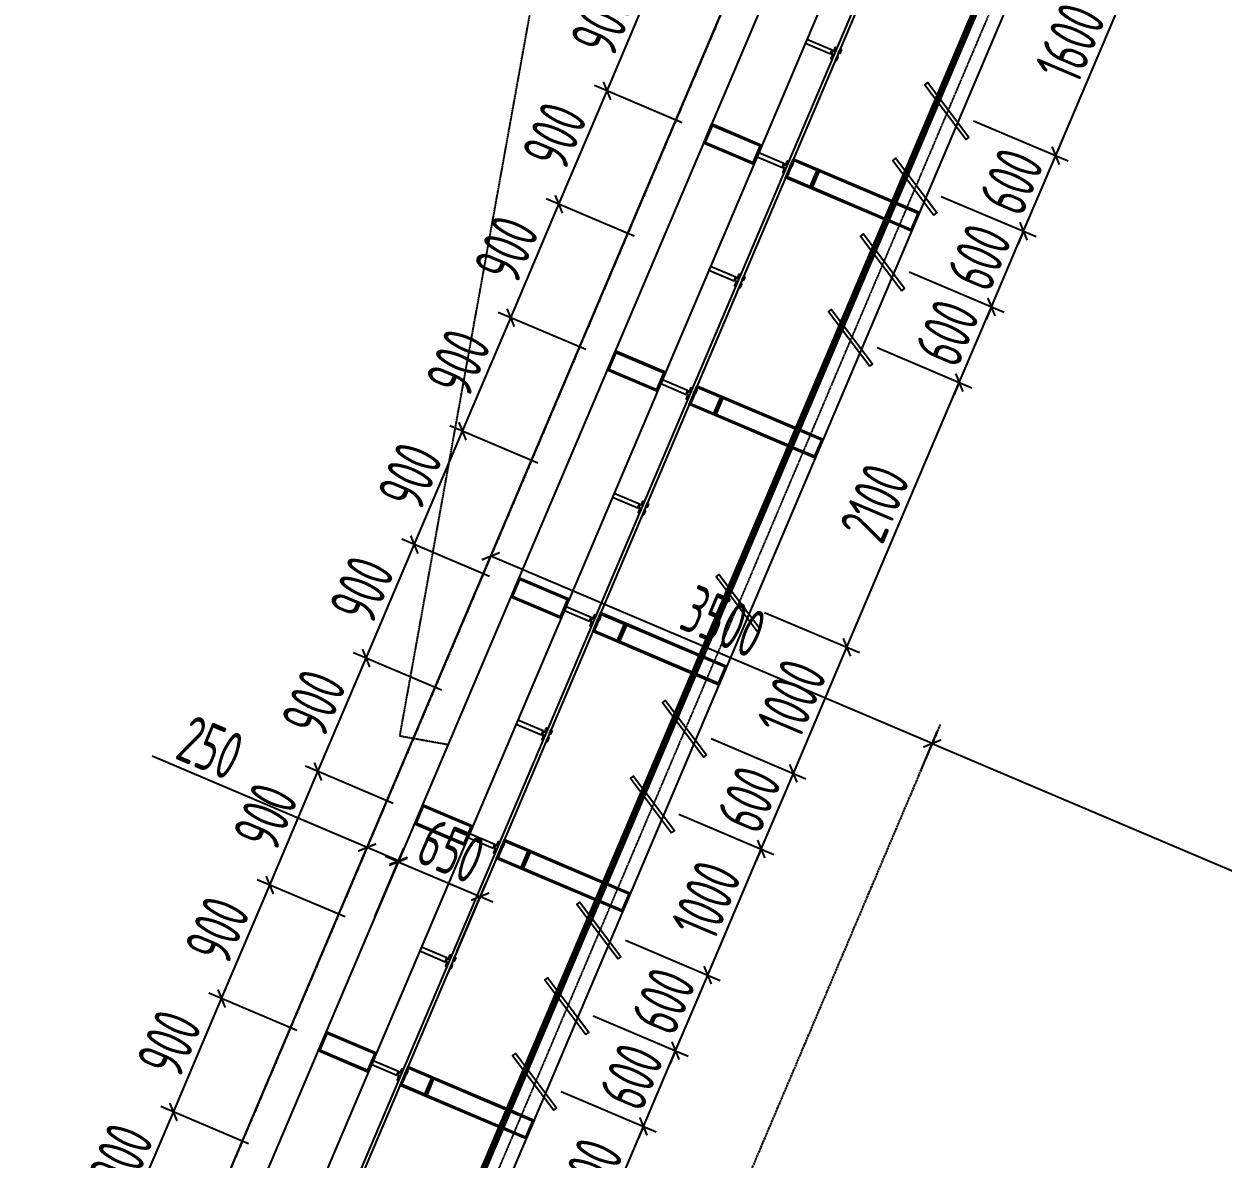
# Model space of a CAD drawing. Extents: x 11778731 to 12007717, y -6694179 to -6363962.
# Drawn here: x 11972415 to 11981166, y -6421739 to -6413451 of the extents above; entities that cross this region are included whole.
import ezdxf

# ---------------------------------------------------------------- set-up
doc = ezdxf.new("R2010")
doc.units = 0
doc.header["$LTSCALE"] = 10
doc.header["$MEASUREMENT"] = 0
doc.linetypes.add('A3-RG-axis-100$0$CENTER', pattern=[2, 1.25, -0.25, 0.25, -0.25])
doc.linetypes.add('A3-RI-3F$0$DASH', pattern=[0.35, 0.25, -0.1])
for name, color, linetype in [('A3-RB-3F-100$0$A-DIMS-100', 1, 'Continuous'), ('A3-RG-axis-100$0$A-DIMS-100', 1, 'Continuous'), ('A3-RG-axis-100$0$A-GRID', 1, 'A3-RG-axis-100$0$CENTER'), ('A3-RI-3F$0$$2$A-DIMS-100', 1, 'Continuous'), ('A3-RI-3F$0$A-DETAILS', 11, 'Continuous'), ('A3-RI-3F$0$A-FACD-ALUM', 30, 'Continuous'), ('A3-RI-3F$0$A-FLOR', 2, 'Continuous'), ('A3-RI-3F$0$A-GLAZ', 140, 'Continuous')]:
    doc.layers.add(name, color=color, linetype=linetype)
doc.styles.add('A3-RB-3F-100$0$XD2008', font='xd-hzs.shx', dxfattribs={"width": 0.7, "bigfont": 'xd-hztxt.shx'})
doc.styles.add('A3-RG-axis-100$0$XD2008', font='xd-hzs.shx', dxfattribs={"width": 0.7, "bigfont": 'xd-hztxt.shx'})
doc.dimstyles.new('A3-RB-3F-100$0$XD100$0', dxfattribs={"dimscale": 100, "dimtxt": 3.5, "dimasz": 1, "dimexe": 1, "dimexo": 2, "dimgap": 0.5, "dimtad": 1, "dimdec": 0, "dimdsep": 46, "dimtxsty": 'A3-RB-3F-100$0$XD2008', "dimblk1": 'A3-RB-3F-100$0$_ARCHTICK', "dimblk2": 'A3-RB-3F-100$0$_ARCHTICK', "dimsah": 1, "dimcen": 2.5, "dimclrt": 4, "dimaunit": 1, "dimadec": 0, "dimazin": 0, "dimtfac": 1, "dimtdec": 0, "dimtix": 1, "dimtmove": 0, "dimatfit": 3, "dimfxl": 0, "dimtolj": 1, "dimtzin": 0, "dimarcsym": 0})
doc.dimstyles.new('A3-RG-axis-100$0$XD100$0', dxfattribs={"dimscale": 100, "dimtxt": 3.5, "dimasz": 1, "dimexe": 1, "dimexo": 2, "dimgap": 0.5, "dimtad": 1, "dimdec": 0, "dimdsep": 46, "dimtxsty": 'A3-RG-axis-100$0$XD2008', "dimblk1": 'A3-RG-axis-100$0$_ARCHTICK', "dimblk2": 'A3-RG-axis-100$0$_ARCHTICK', "dimsah": 1, "dimcen": 2.5, "dimclrt": 4, "dimaunit": 1, "dimadec": 0, "dimazin": 0, "dimtfac": 1, "dimtdec": 0, "dimtix": 1, "dimtmove": 0, "dimatfit": 3, "dimfxl": 0, "dimtolj": 1, "dimtzin": 0, "dimarcsym": 0})

# ---------------------------------------------------------------- blocks, each defined once
blk = doc.blocks.new('A3-RI-3F')
at = {"layer": 'A3-RI-3F$0$$2$A-DIMS-100'}
blk.add_lwpolyline([(11978189, -6391860.1), (11978365.4, -6391316.9), (11987372.2, -6391788.9), (11973314.7, -6424906.3)], dxfattribs=at)
at = {"layer": 'A3-RI-3F$0$A-DETAILS'}
for p, q in [((11972696.9, -6424698.4), (11987425.4, -6390000)), ((11978304.5, -6413663.1), (11978312.4, -6413682.8)), ((11978307.2, -6413656.6), (11978326.9, -6413648.6)), ((11978307.2, -6413656.6), (11978315.2, -6413676.2)), ((11978310, -6413650.1), (11978329.7, -6413642.1)), ((11977952.8, -6414491.5), (11977960.8, -6414511.2)), ((11977955.6, -6414485), (11977975.2, -6414477.1)), ((11977955.6, -6414485), (11977963.5, -6414504.7)), ((11977958.3, -6414478.5), (11977978, -6414470.6)), ((11977601.1, -6415320), (11977609.1, -6415339.7)), ((11977603.9, -6415313.5), (11977623.6, -6415305.5)), ((11977603.9, -6415313.5), (11977611.9, -6415333.2)), ((11977606.7, -6415307), (11977626.3, -6415299)), ((11977249.5, -6416148.4), (11977257.4, -6416168.1)), ((11977252.3, -6416141.9), (11977271.9, -6416134)), ((11977252.3, -6416141.9), (11977260.2, -6416161.6)), ((11977255, -6416135.4), (11977274.7, -6416127.5)), ((11976897.8, -6416976.9), (11976905.8, -6416996.6)), ((11976900.6, -6416970.4), (11976920.3, -6416962.4)), ((11976900.6, -6416970.4), (11976908.5, -6416990.1)), ((11976903.4, -6416963.9), (11976923, -6416955.9)), ((11976546.2, -6417805.4), (11976554.1, -6417825)), ((11976548.9, -6417798.8), (11976568.6, -6417790.9)), ((11976548.9, -6417798.8), (11976556.9, -6417818.5)), ((11976551.7, -6417792.3), (11976571.4, -6417784.4)), ((11976194.5, -6418633.8), (11976202.5, -6418653.5)), ((11976197.3, -6418627.3), (11976216.9, -6418619.4)), ((11976197.3, -6418627.3), (11976205.2, -6418647)), ((11976200, -6418620.8), (11976219.7, -6418612.8)), ((11975842.9, -6419462.3), (11975850.8, -6419481.9)), ((11975845.6, -6419455.8), (11975865.3, -6419447.8)), ((11975845.6, -6419455.8), (11975853.6, -6419475.4)), ((11975848.4, -6419449.2), (11975868.1, -6419441.3)), ((11975496.7, -6420277.7), (11975516.4, -6420269.8)), ((11975491.2, -6420290.7), (11975499.1, -6420310.4)), ((11975494, -6420284.2), (11975513.6, -6420276.3)), ((11975494, -6420284.2), (11975501.9, -6420303.9)), ((11975139.5, -6421119.2), (11975147.5, -6421138.8)), ((11975142.3, -6421112.7), (11975162, -6421104.7)), ((11975142.3, -6421112.7), (11975150.3, -6421132.3)), ((11975145.1, -6421106.2), (11975164.7, -6421098.2))]:
    blk.add_line(p, q, dxfattribs=at)
blk.add_lwpolyline([(11978237.5, -6391710.7), (11986780.8, -6392158.5), (11972927, -6424796.1)], dxfattribs=at)
for points in [[(11978301.4, -6413670.4), (11978313.1, -6413642.8), (11978129, -6413564.6), (11978117.3, -6413592.2)], [(11978347.8, -6413624.9), (11978336.1, -6413652.5), (11978326.9, -6413648.6), (11978338.6, -6413621)], [(11978312.7, -6413707.8), (11978324.4, -6413680.2), (11978315.2, -6413676.2), (11978303.5, -6413703.9)], [(11978344.9, -6413721.4), (11978356.6, -6413693.8), (11978347.4, -6413689.9), (11978335.7, -6413717.5)], [(11978380, -6413638.6), (11978368.3, -6413666.2), (11978359.1, -6413662.3), (11978370.8, -6413634.7)], [(11977742.2, -6414475.9), (11977800.8, -6414337.8), (11977432.6, -6414181.6), (11977374, -6414319.6)], [(11977736.9, -6414462.8), (11977787.7, -6414343.1), (11977437.9, -6414194.7), (11977387.1, -6414314.3)], [(11977949.7, -6414498.8), (11977961.4, -6414471.2), (11977777.3, -6414393.1), (11977765.6, -6414420.7)], [(11978215, -6414513.7), (11978156.4, -6414651.7), (11977972.3, -6414573.6), (11978030.9, -6414435.5)], [(11977996.2, -6414453.4), (11977984.4, -6414481), (11977975.2, -6414477.1), (11977987, -6414449.5)], [(11978201.9, -6414519), (11978151.1, -6414638.6), (11977985.4, -6414568.3), (11978036.2, -6414448.6)], [(11978028.4, -6414467), (11978016.7, -6414494.7), (11978007.5, -6414490.8), (11978019.2, -6414463.1)], [(11977961, -6414536.2), (11977972.7, -6414508.6), (11977963.5, -6414504.7), (11977951.8, -6414532.3)], [(11977993.2, -6414549.9), (11978004.9, -6414522.3), (11977995.7, -6414518.4), (11977984, -6414546)], [(11978767.3, -6414748.1), (11978708.7, -6414886.2), (11978156.4, -6414651.7), (11978215, -6414513.7)], [(11978754.2, -6414753.4), (11978703.4, -6414873.1), (11978169.5, -6414646.5), (11978220.3, -6414526.8)], [(11978951.4, -6414826.3), (11978892.8, -6414964.3), (11978708.7, -6414886.2), (11978767.3, -6414748.1)], [(11978938.3, -6414831.6), (11978887.5, -6414951.2), (11978721.8, -6414880.9), (11978772.6, -6414761.2)], [(11977598.1, -6415327.3), (11977609.8, -6415299.7), (11977425.7, -6415221.5), (11977414, -6415249.1)], [(11977644.5, -6415281.8), (11977632.8, -6415309.4), (11977623.6, -6415305.5), (11977635.3, -6415277.9)], [(11977609.3, -6415364.7), (11977621.1, -6415337.1), (11977611.9, -6415333.2), (11977600.1, -6415360.8)], [(11977641.6, -6415378.3), (11977653.3, -6415350.7), (11977644.1, -6415346.8), (11977632.4, -6415374.4)], [(11977676.7, -6415295.5), (11977665, -6415323.1), (11977655.8, -6415319.2), (11977667.5, -6415291.6)], [(11977038.8, -6416132.8), (11977097.5, -6415994.8), (11976729.3, -6415838.5), (11976670.6, -6415976.5)], [(11977033.6, -6416119.7), (11977084.3, -6416000.1), (11976734.6, -6415851.6), (11976683.8, -6415971.2)], [(11977246.4, -6416155.7), (11977258.1, -6416128.1), (11977074, -6416050), (11977062.3, -6416077.6)], [(11977511.7, -6416170.6), (11977453.1, -6416308.7), (11977269, -6416230.5), (11977327.6, -6416092.4)], [(11977292.8, -6416110.3), (11977281.1, -6416137.9), (11977271.9, -6416134), (11977283.6, -6416106.4)], [(11977498.6, -6416175.9), (11977447.8, -6416295.5), (11977282.1, -6416225.2), (11977332.9, -6416105.5)], [(11977325.1, -6416124), (11977313.3, -6416151.6), (11977304.1, -6416147.7), (11977315.9, -6416120.1)], [(11977257.7, -6416193.1), (11977269.4, -6416165.5), (11977260.2, -6416161.6), (11977248.5, -6416189.2)], [(11977289.9, -6416206.8), (11977301.6, -6416179.2), (11977292.4, -6416175.3), (11977280.7, -6416202.9)], [(11978064, -6416405), (11978005.4, -6416543.1), (11977453.1, -6416308.7), (11977511.7, -6416170.6)], [(11978050.9, -6416410.3), (11978000.1, -6416530), (11977466.2, -6416303.4), (11977517, -6416183.7)], [(11978248.1, -6416483.2), (11978189.5, -6416621.2), (11978005.4, -6416543.1), (11978064, -6416405)], [(11978235, -6416488.5), (11978184.2, -6416608.1), (11978018.5, -6416537.8), (11978069.3, -6416418.1)], [(11976894.7, -6416984.2), (11976906.5, -6416956.6), (11976722.4, -6416878.4), (11976710.6, -6416906.1)], [(11976941.2, -6416938.7), (11976929.5, -6416966.4), (11976920.3, -6416962.4), (11976932, -6416934.8)], [(11976906, -6417021.6), (11976917.7, -6416994), (11976908.5, -6416990.1), (11976896.8, -6417017.7)], [(11976938.2, -6417035.3), (11976950, -6417007.6), (11976940.8, -6417003.7), (11976929, -6417031.4)], [(11976973.4, -6416952.4), (11976961.7, -6416980), (11976952.5, -6416976.1), (11976964.2, -6416948.5)], [(11976335.5, -6417789.7), (11976394.1, -6417651.7), (11976025.9, -6417495.4), (11975967.3, -6417633.4)], [(11976330.2, -6417776.6), (11976381, -6417657), (11976031.2, -6417508.5), (11975980.4, -6417628.1)], [(11976543.1, -6417812.7), (11976554.8, -6417785), (11976370.7, -6417706.9), (11976359, -6417734.5)], [(11976554.4, -6417850), (11976566.1, -6417822.4), (11976556.9, -6417818.5), (11976545.2, -6417846.1)], [(11976808.4, -6417827.5), (11976749.8, -6417965.6), (11976565.7, -6417887.4), (11976624.3, -6417749.3)], [(11976589.5, -6417767.2), (11976577.8, -6417794.8), (11976568.6, -6417790.9), (11976580.3, -6417763.3)], [(11976795.3, -6417832.8), (11976744.5, -6417952.5), (11976578.8, -6417882.1), (11976629.6, -6417762.5)], [(11976621.8, -6417780.9), (11976610, -6417808.5), (11976600.8, -6417804.6), (11976612.5, -6417777)], [(11976586.6, -6417863.7), (11976598.3, -6417836.1), (11976589.1, -6417832.2), (11976577.4, -6417859.8)], [(11977360.7, -6418061.9), (11977302.1, -6418200), (11976749.8, -6417965.6), (11976808.4, -6417827.5)], [(11977347.6, -6418067.2), (11977296.8, -6418186.9), (11976762.9, -6417960.3), (11976813.7, -6417840.6)], [(11977544.8, -6418140.1), (11977486.2, -6418278.2), (11977302.1, -6418200), (11977360.7, -6418061.9)], [(11977531.7, -6418145.4), (11977480.9, -6418265), (11977315.2, -6418194.7), (11977366, -6418075)], [(11976191.4, -6418641.1), (11976203.1, -6418613.5), (11976019, -6418535.3), (11976007.3, -6418563)], [(11976237.9, -6418595.6), (11976226.2, -6418623.3), (11976216.9, -6418619.4), (11976228.7, -6418591.7)], [(11976270.1, -6418609.3), (11976258.4, -6418636.9), (11976249.2, -6418633), (11976260.9, -6418605.4)], [(11976202.7, -6418678.5), (11976214.4, -6418650.9), (11976205.2, -6418647), (11976193.5, -6418674.6)], [(11976234.9, -6418692.2), (11976246.6, -6418664.6), (11976237.4, -6418660.6), (11976225.7, -6418688.3)], [(11975632.2, -6419446.6), (11975690.8, -6419308.6), (11975322.6, -6419152.3), (11975264, -6419290.4)], [(11975626.9, -6419433.5), (11975677.7, -6419313.9), (11975327.9, -6419165.4), (11975277.1, -6419285.1)], [(11975839.8, -6419469.6), (11975851.5, -6419441.9), (11975667.4, -6419363.8), (11975655.7, -6419391.4)], [(11975851.1, -6419506.9), (11975862.8, -6419479.3), (11975853.6, -6419475.4), (11975841.8, -6419503)], [(11976105.1, -6419484.4), (11976046.4, -6419622.5), (11975862.3, -6419544.3), (11975921, -6419406.3)], [(11975886.2, -6419424.1), (11975874.5, -6419451.7), (11975865.3, -6419447.8), (11975877, -6419420.2)], [(11976091.9, -6419489.7), (11976041.1, -6419609.4), (11975875.5, -6419539), (11975926.2, -6419419.4)], [(11975918.4, -6419437.8), (11975906.7, -6419465.4), (11975897.5, -6419461.5), (11975909.2, -6419433.9)], [(11976657.4, -6419718.8), (11976598.7, -6419856.9), (11976046.4, -6419622.5), (11976105.1, -6419484.4)], [(11975883.3, -6419520.6), (11975895, -6419493), (11975885.8, -6419489.1), (11975874.1, -6419516.7)], [(11976644.2, -6419724.1), (11976593.4, -6419843.8), (11976059.6, -6419617.2), (11976110.4, -6419497.5)], [(11976841.5, -6419797), (11976782.8, -6419935.1), (11976598.7, -6419856.9), (11976657.4, -6419718.8)], [(11976828.3, -6419802.3), (11976777.5, -6419921.9), (11976611.9, -6419851.6), (11976662.7, -6419732)], [(11975488.1, -6420298), (11975499.8, -6420270.4), (11975315.7, -6420192.3), (11975304, -6420219.9)], [(11975534.6, -6420252.6), (11975522.8, -6420280.2), (11975513.6, -6420276.3), (11975525.4, -6420248.6)], [(11975566.8, -6420266.2), (11975555.1, -6420293.8), (11975545.9, -6420289.9), (11975557.6, -6420262.3)], [(11975499.4, -6420335.4), (11975511.1, -6420307.8), (11975501.9, -6420303.9), (11975490.2, -6420331.5)], [(11975531.6, -6420349.1), (11975543.3, -6420321.5), (11975534.1, -6420317.6), (11975522.4, -6420345.2)], [(11974928.9, -6421103.6), (11974987.5, -6420965.5), (11974619.3, -6420809.2), (11974560.7, -6420947.3)], [(11974923.6, -6421090.4), (11974974.4, -6420970.8), (11974624.6, -6420822.3), (11974573.8, -6420942)], [(11975136.4, -6421126.5), (11975148.2, -6421098.9), (11974964.1, -6421020.7), (11974952.3, -6421048.3)], [(11975147.7, -6421163.9), (11975159.5, -6421136.2), (11975150.3, -6421132.3), (11975138.5, -6421159.9)], [(11975401.7, -6421141.3), (11975343.1, -6421279.4), (11975159, -6421201.2), (11975217.6, -6421063.2)], [(11975182.9, -6421081), (11975171.2, -6421108.6), (11975162, -6421104.7), (11975173.7, -6421077.1)], [(11975180, -6421177.5), (11975191.7, -6421149.9), (11975182.5, -6421146), (11975170.7, -6421173.6)], [(11975388.6, -6421146.6), (11975337.8, -6421266.3), (11975172.1, -6421195.9), (11975222.9, -6421076.3)], [(11975215.1, -6421094.7), (11975203.4, -6421122.3), (11975194.2, -6421118.4), (11975205.9, -6421090.8)], [(11975954, -6421375.7), (11975895.4, -6421513.8), (11975343.1, -6421279.4), (11975401.7, -6421141.3)], [(11975940.9, -6421381), (11975890.1, -6421500.7), (11975356.2, -6421274.1), (11975407, -6421154.4)], [(11976138.1, -6421453.9), (11976079.5, -6421592), (11975895.4, -6421513.8), (11975954, -6421375.7)], [(11976125, -6421459.2), (11976074.2, -6421578.9), (11975908.5, -6421508.5), (11975959.3, -6421388.9)]]:
    blk.add_lwpolyline(points, close=True, dxfattribs=at)
at = {"layer": 'A3-RI-3F$0$A-FACD-ALUM'}
for points in [[(11979290.2, -6414294.2), (11979310.2, -6414279.2), (11979009.3, -6413879.8), (11978989.3, -6413894.9)], [(11979055.8, -6414846.5), (11979075.8, -6414831.5), (11978774.9, -6414432.1), (11978754.9, -6414447.2)], [(11978821.4, -6415398.8), (11978841.3, -6415383.8), (11978540.4, -6414984.4), (11978520.5, -6414999.5)], [(11978586.9, -6415951.1), (11978606.9, -6415936.1), (11978306, -6415536.7), (11978286, -6415551.8)], [(11977766.4, -6417884.2), (11977786.4, -6417869.1), (11977485.4, -6417469.8), (11977465.5, -6417484.9)], [(11977375.7, -6418804.7), (11977395.6, -6418789.6), (11977094.7, -6418390.3), (11977074.7, -6418405.4)], [(11977141.2, -6419357), (11977161.2, -6419341.9), (11976860.3, -6418942.6), (11976840.3, -6418957.7)], [(11976750.5, -6420277.5), (11976770.5, -6420262.4), (11976469.5, -6419863.1), (11976449.6, -6419878.2)], [(11976516, -6420829.8), (11976536, -6420814.7), (11976235.1, -6420415.4), (11976215.1, -6420430.5)], [(11976281.6, -6421382.1), (11976301.6, -6421367), (11976000.7, -6420967.7), (11975980.7, -6420982.8)]]:
    blk.add_lwpolyline(points, close=True, dxfattribs=at)
at = {"layer": 'A3-RI-3F$0$A-FLOR', "linetype": 'A3-RI-3F$0$DASH', "const_width": 50}
blk.add_lwpolyline([(11922838.4, -6425913.8), (11977074.7, -6448935.7), (11985123.7, -6429973.3), (11974261.7, -6425362.6), (11988321.8, -6392239.2), (11978237.5, -6391710.7), (11978173.5, -6391907.6), (11943983, -6380798.4), (11944557.8, -6379029.5), (11938185.7, -6376959.1), (11937611, -6378728), (11907835.3, -6369053.3)], dxfattribs=at)
at = {"layer": 'A3-RI-3F$0$A-FLOR', "linetype": 'A3-RI-3F$0$DASH'}
blk.add_lwpolyline([(11978173.5, -6391907.6), (11983808.4, -6393738.5), (11981166.4, -6401870, -0.092074), (11978432.1, -6406060.1, 0.146946), (11976868.7, -6409137.9), (11975155.9, -6418648.4), (11975509.5, -6418712.1)], format="xyb", dxfattribs=at)
at = {"layer": 'A3-RI-3F$0$A-GLAZ'}
blk.add_line((11988508.9, -6391798.4), (11974281.2, -6425316.6), dxfattribs=at)
for points in [[(11977975, -6391790.5), (11978204.8, -6391083.2), (11987704.9, -6391581), (11973521.8, -6424994.3)], [(11977951.2, -6391782.8), (11978187, -6391057.2), (11987741.9, -6391557.9), (11973544.8, -6425004)], [(11987741.9, -6391557.9), (11988804.6, -6391613.6), (11974465.3, -6425394.8)]]:
    blk.add_lwpolyline(points, dxfattribs=at)
at = {"layer": 'A3-RI-3F$0$A-GLAZ', "linetype": 'A3-RI-3F$0$DASH'}
blk.add_lwpolyline([(11987700.3, -6391655.9), (11988656.7, -6391706), (11974373.3, -6425355.7)], dxfattribs=at)
blk = doc.blocks.new('A3-RG-axis-100$0$_ARCHTICK')
at = {"color": 0, "linetype": 'ByBlock', "const_width": 0.15}
blk.add_lwpolyline([(-0.5, -0.5), (0.5, 0.5)], dxfattribs=at)
blk = doc.blocks.new('*D277')
at = {"layer": 'A3-RG-axis-100$0$A-DIMS-100', "color": 0, "lineweight": -2}
for p, q in [((11975735.1, -6417540.7), (11975860.5, -6417245.3)), ((11979043.2, -6418704.9), (11975821.5, -6417337.3)), ((11978956.9, -6418908.2), (11979082.3, -6418612.8))]:
    blk.add_line(p, q, dxfattribs=at)
at = {"layer": 'A3-RG-axis-100$0$A-DIMS-100', "color": 0, "lineweight": -2, "xscale": 100, "yscale": 100, "zscale": 100}
for p, rotation in [((11975821.5, -6417337.3), 157.0000000217818), ((11979043.2, -6418704.9), 337.0000000217818)]:
    blk.add_blockref('A3-RG-axis-100$0$_ARCHTICK', p, dxfattribs=dict(at, rotation=rotation))
at = {"layer": 'A3-RG-axis-100$0$A-DIMS-100', "color": 4, "insert": (11977520.3, -6417814), "char_height": 350, "attachment_point": 5, "rotation": 337, "style": 'A3-RG-axis-100$0$XD2008'}
blk.add_mtext('\\A1;3500', dxfattribs=at)
blk = doc.blocks.new('*D281')
at = {"layer": 'A3-RG-axis-100$0$A-DIMS-100', "color": 0, "lineweight": -2}
for p, q in [((11978956.9, -6418908.2), (11979082.3, -6418612.8)), ((11979043.2, -6418704.9), (11984566.3, -6421049.3)), ((11984480, -6421252.7), (11984605.4, -6420957.2))]:
    blk.add_line(p, q, dxfattribs=at)
at = {"layer": 'A3-RG-axis-100$0$A-DIMS-100', "color": 0, "lineweight": -2, "xscale": 100, "yscale": 100, "zscale": 100}
for p, rotation in [((11979043.2, -6418704.9), 156.9999999999013), ((11984566.3, -6421049.3), 336.9999999999013)]:
    blk.add_blockref('A3-RG-axis-100$0$_ARCHTICK', p, dxfattribs=dict(at, rotation=rotation))
at = {"layer": 'A3-RG-axis-100$0$A-DIMS-100', "color": 4, "insert": (11981892.7, -6419670), "char_height": 350, "attachment_point": 5, "rotation": 337, "style": 'A3-RG-axis-100$0$XD2008'}
blk.add_mtext('\\A1;6000', dxfattribs=at)
blk = doc.blocks.new('A3-RB-3F-100$0$_ARCHTICK')
at = {"color": 0, "linetype": 'ByBlock', "const_width": 0.15}
blk.add_lwpolyline([(-0.5, -0.5), (0.5, 0.5)], dxfattribs=at)
blk = doc.blocks.new('*D1318')
at = {"layer": 'A3-RB-3F-100$0$A-DIMS-100', "color": 0, "lineweight": -2}
for p, q in [((11979969, -6412684.8), (11980661.7, -6412978.8)), ((11979944.4, -6414412.6), (11980569.6, -6412939.8)), ((11979343.9, -6414157.6), (11980036.5, -6414451.7))]:
    blk.add_line(p, q, dxfattribs=at)
at = {"layer": 'A3-RB-3F-100$0$A-DIMS-100', "color": 0, "lineweight": -2, "xscale": 100, "yscale": 100, "zscale": 100}
for p, rotation in [((11980569.6, -6412939.8), 66.99999999987006), ((11979944.4, -6414412.6), 246.9999999998701)]:
    blk.add_blockref('A3-RB-3F-100$0$_ARCHTICK', p, dxfattribs=dict(at, rotation=rotation))
at = {"layer": 'A3-RB-3F-100$0$A-DIMS-100', "color": 4, "insert": (11980049.9, -6413588.3), "char_height": 350, "attachment_point": 5, "rotation": 67, "style": 'A3-RB-3F-100$0$XD2008'}
blk.add_mtext('\\A1;1600', dxfattribs=at)
blk = doc.blocks.new('*D1319')
at = {"layer": 'A3-RB-3F-100$0$A-DIMS-100', "color": 0, "lineweight": -2}
for p, q in [((11979343.9, -6414157.6), (11980036.5, -6414451.7)), ((11979944.4, -6414412.6), (11979983.5, -6414320.5)), ((11979710, -6414964.9), (11979944.4, -6414412.6)), ((11979109.4, -6414709.9), (11979802.1, -6415004)), ((11979710, -6414964.9), (11979670.9, -6415056.9))]:
    blk.add_line(p, q, dxfattribs=at)
at = {"layer": 'A3-RB-3F-100$0$A-DIMS-100', "color": 0, "lineweight": -2, "xscale": 100, "yscale": 100, "zscale": 100}
for p, rotation in [((11979944.4, -6414412.6), 246.9999999998853), ((11979710, -6414964.9), 66.99999999988529)]:
    blk.add_blockref('A3-RB-3F-100$0$_ARCHTICK', p, dxfattribs=dict(at, rotation=rotation))
at = {"layer": 'A3-RB-3F-100$0$A-DIMS-100', "color": 4, "insert": (11979620.1, -6414600.8), "char_height": 350, "attachment_point": 5, "rotation": 67, "style": 'A3-RB-3F-100$0$XD2008'}
blk.add_mtext('\\A1;600', dxfattribs=at)
blk = doc.blocks.new('*D1320')
at = {"layer": 'A3-RB-3F-100$0$A-DIMS-100', "color": 0, "lineweight": -2}
for p, q in [((11979109.4, -6414709.9), (11979802.1, -6415004)), ((11979710, -6414964.9), (11979749.1, -6414872.8)), ((11979475.6, -6415517.2), (11979710, -6414964.9)), ((11978875, -6415262.3), (11979567.6, -6415556.3)), ((11979475.6, -6415517.2), (11979436.5, -6415609.2))]:
    blk.add_line(p, q, dxfattribs=at)
at = {"layer": 'A3-RB-3F-100$0$A-DIMS-100', "color": 0, "lineweight": -2, "xscale": 100, "yscale": 100, "zscale": 100}
for p, rotation in [((11979710, -6414964.9), 246.9999999998107), ((11979475.6, -6415517.2), 66.99999999981071)]:
    blk.add_blockref('A3-RB-3F-100$0$_ARCHTICK', p, dxfattribs=dict(at, rotation=rotation))
at = {"layer": 'A3-RB-3F-100$0$A-DIMS-100', "color": 4, "insert": (11979385.7, -6415153.1), "char_height": 350, "attachment_point": 5, "rotation": 67, "style": 'A3-RB-3F-100$0$XD2008'}
blk.add_mtext('\\A1;600', dxfattribs=at)
blk = doc.blocks.new('*D1321')
at = {"layer": 'A3-RB-3F-100$0$A-DIMS-100', "color": 0, "lineweight": -2}
for p, q in [((11978875, -6415262.3), (11979567.6, -6415556.3)), ((11979475.6, -6415517.2), (11979514.6, -6415425.1)), ((11979241.1, -6416069.5), (11979475.6, -6415517.2)), ((11978640.5, -6415814.6), (11979333.2, -6416108.6)), ((11979241.1, -6416069.5), (11979202.1, -6416161.5))]:
    blk.add_line(p, q, dxfattribs=at)
at = {"layer": 'A3-RB-3F-100$0$A-DIMS-100', "color": 0, "lineweight": -2, "xscale": 100, "yscale": 100, "zscale": 100}
for p, rotation in [((11979475.6, -6415517.2), 246.9999999998208), ((11979241.1, -6416069.5), 66.99999999982079)]:
    blk.add_blockref('A3-RB-3F-100$0$_ARCHTICK', p, dxfattribs=dict(at, rotation=rotation))
at = {"layer": 'A3-RB-3F-100$0$A-DIMS-100', "color": 4, "insert": (11979151.2, -6415705.4), "char_height": 350, "attachment_point": 5, "rotation": 67, "style": 'A3-RB-3F-100$0$XD2008'}
blk.add_mtext('\\A1;600', dxfattribs=at)
blk = doc.blocks.new('*D1322')
at = {"layer": 'A3-RB-3F-100$0$A-DIMS-100', "color": 0, "lineweight": -2}
for p, q in [((11978640.5, -6415814.6), (11979333.2, -6416108.6)), ((11978420.6, -6418002.5), (11979241.1, -6416069.5)), ((11977820, -6417747.6), (11978512.6, -6418041.6))]:
    blk.add_line(p, q, dxfattribs=at)
at = {"layer": 'A3-RB-3F-100$0$A-DIMS-100', "color": 0, "lineweight": -2, "xscale": 100, "yscale": 100, "zscale": 100}
for p, rotation in [((11979241.1, -6416069.5), 66.99999999991712), ((11978420.6, -6418002.5), 246.9999999999171)]:
    blk.add_blockref('A3-RB-3F-100$0$_ARCHTICK', p, dxfattribs=dict(at, rotation=rotation))
at = {"layer": 'A3-RB-3F-100$0$A-DIMS-100', "color": 4, "insert": (11978623.7, -6416948.1), "char_height": 350, "attachment_point": 5, "rotation": 67, "style": 'A3-RB-3F-100$0$XD2008'}
blk.add_mtext('\\A1;2100', dxfattribs=at)
blk = doc.blocks.new('*D1323')
at = {"layer": 'A3-RB-3F-100$0$A-DIMS-100', "color": 0, "lineweight": -2}
for p, q in [((11977820, -6417747.6), (11978512.6, -6418041.6)), ((11978029.9, -6418923.1), (11978420.6, -6418002.5)), ((11977429.3, -6418668.1), (11978121.9, -6418962.1))]:
    blk.add_line(p, q, dxfattribs=at)
at = {"layer": 'A3-RB-3F-100$0$A-DIMS-100', "color": 0, "lineweight": -2, "xscale": 100, "yscale": 100, "zscale": 100}
for p, rotation in [((11978420.6, -6418002.5), 66.99999999977582), ((11978029.9, -6418923.1), 246.9999999997758)]:
    blk.add_blockref('A3-RB-3F-100$0$_ARCHTICK', p, dxfattribs=dict(at, rotation=rotation))
at = {"layer": 'A3-RB-3F-100$0$A-DIMS-100', "color": 4, "insert": (11978018.1, -6418374.9), "char_height": 350, "attachment_point": 5, "rotation": 67, "style": 'A3-RB-3F-100$0$XD2008'}
blk.add_mtext('\\A1;1000', dxfattribs=at)
blk = doc.blocks.new('*D1324')
at = {"layer": 'A3-RB-3F-100$0$A-DIMS-100', "color": 0, "lineweight": -2}
for p, q in [((11977429.3, -6418668.1), (11978121.9, -6418962.1)), ((11978029.9, -6418923.1), (11978068.9, -6418831)), ((11977795.4, -6419475.4), (11978029.9, -6418923.1)), ((11977194.8, -6419220.4), (11977887.5, -6419514.4)), ((11977795.4, -6419475.4), (11977756.3, -6419567.4))]:
    blk.add_line(p, q, dxfattribs=at)
at = {"layer": 'A3-RB-3F-100$0$A-DIMS-100', "color": 0, "lineweight": -2, "xscale": 100, "yscale": 100, "zscale": 100}
for p, rotation in [((11978029.9, -6418923.1), 247.0000000000146), ((11977795.4, -6419475.4), 67.00000000001455)]:
    blk.add_blockref('A3-RB-3F-100$0$_ARCHTICK', p, dxfattribs=dict(at, rotation=rotation))
at = {"layer": 'A3-RB-3F-100$0$A-DIMS-100', "color": 4, "insert": (11977705.5, -6419111.3), "char_height": 350, "attachment_point": 5, "rotation": 67, "style": 'A3-RB-3F-100$0$XD2008'}
blk.add_mtext('\\A1;600', dxfattribs=at)
blk = doc.blocks.new('*D1325')
at = {"layer": 'A3-RB-3F-100$0$A-DIMS-100', "color": 0, "lineweight": -2}
for p, q in [((11977194.8, -6419220.4), (11977887.5, -6419514.4)), ((11977404.7, -6420395.9), (11977795.4, -6419475.4)), ((11976804.1, -6420140.9), (11977496.7, -6420434.9))]:
    blk.add_line(p, q, dxfattribs=at)
at = {"layer": 'A3-RB-3F-100$0$A-DIMS-100', "color": 0, "lineweight": -2, "xscale": 100, "yscale": 100, "zscale": 100}
for p, rotation in [((11977795.4, -6419475.4), 66.99999999979894), ((11977404.7, -6420395.9), 246.9999999997989)]:
    blk.add_blockref('A3-RB-3F-100$0$_ARCHTICK', p, dxfattribs=dict(at, rotation=rotation))
at = {"layer": 'A3-RB-3F-100$0$A-DIMS-100', "color": 4, "insert": (11977392.9, -6419847.7), "char_height": 350, "attachment_point": 5, "rotation": 67, "style": 'A3-RB-3F-100$0$XD2008'}
blk.add_mtext('\\A1;1000', dxfattribs=at)
blk = doc.blocks.new('*D1326')
at = {"layer": 'A3-RB-3F-100$0$A-DIMS-100', "color": 0, "lineweight": -2}
for p, q in [((11976804.1, -6420140.9), (11977496.7, -6420434.9)), ((11977404.7, -6420395.9), (11977443.8, -6420303.8)), ((11977170.2, -6420948.2), (11977404.7, -6420395.9)), ((11976569.7, -6420693.2), (11977262.3, -6420987.2)), ((11977170.2, -6420948.2), (11977131.2, -6421040.2))]:
    blk.add_line(p, q, dxfattribs=at)
at = {"layer": 'A3-RB-3F-100$0$A-DIMS-100', "color": 0, "lineweight": -2, "xscale": 100, "yscale": 100, "zscale": 100}
for p, rotation in [((11977404.7, -6420395.9), 247.0000000000093), ((11977170.2, -6420948.2), 67.00000000000928)]:
    blk.add_blockref('A3-RB-3F-100$0$_ARCHTICK', p, dxfattribs=dict(at, rotation=rotation))
at = {"layer": 'A3-RB-3F-100$0$A-DIMS-100', "color": 4, "insert": (11977080.4, -6420584.1), "char_height": 350, "attachment_point": 5, "rotation": 67, "style": 'A3-RB-3F-100$0$XD2008'}
blk.add_mtext('\\A1;600', dxfattribs=at)
blk = doc.blocks.new('*D1327')
at = {"layer": 'A3-RB-3F-100$0$A-DIMS-100', "color": 0, "lineweight": -2}
for p, q in [((11976569.7, -6420693.2), (11977262.3, -6420987.2)), ((11977170.2, -6420948.2), (11977209.3, -6420856.1)), ((11976935.8, -6421500.5), (11977170.2, -6420948.2)), ((11976335.2, -6421245.5), (11977027.9, -6421539.5)), ((11976935.8, -6421500.5), (11976896.7, -6421592.5))]:
    blk.add_line(p, q, dxfattribs=at)
at = {"layer": 'A3-RB-3F-100$0$A-DIMS-100', "color": 0, "lineweight": -2, "xscale": 100, "yscale": 100, "zscale": 100}
for p, rotation in [((11977170.2, -6420948.2), 246.9999999997166), ((11976935.8, -6421500.5), 66.99999999971655)]:
    blk.add_blockref('A3-RB-3F-100$0$_ARCHTICK', p, dxfattribs=dict(at, rotation=rotation))
at = {"layer": 'A3-RB-3F-100$0$A-DIMS-100', "color": 4, "insert": (11976845.9, -6421136.4), "char_height": 350, "attachment_point": 5, "rotation": 67, "style": 'A3-RB-3F-100$0$XD2008'}
blk.add_mtext('\\A1;600', dxfattribs=at)
blk = doc.blocks.new('*D1328')
at = {"layer": 'A3-RB-3F-100$0$A-DIMS-100', "color": 0, "lineweight": -2}
for p, q in [((11976335.2, -6421245.5), (11977027.9, -6421539.5)), ((11976545.1, -6422421), (11976935.8, -6421500.5)), ((11975944.5, -6422166), (11976637.1, -6422460))]:
    blk.add_line(p, q, dxfattribs=at)
at = {"layer": 'A3-RB-3F-100$0$A-DIMS-100', "color": 0, "lineweight": -2, "xscale": 100, "yscale": 100, "zscale": 100}
for p, rotation in [((11976935.8, -6421500.5), 66.99999999988684), ((11976545.1, -6422421), 246.9999999998868)]:
    blk.add_blockref('A3-RB-3F-100$0$_ARCHTICK', p, dxfattribs=dict(at, rotation=rotation))
at = {"layer": 'A3-RB-3F-100$0$A-DIMS-100', "color": 4, "insert": (11976533.3, -6421872.8), "char_height": 350, "attachment_point": 5, "rotation": 67, "style": 'A3-RB-3F-100$0$XD2008'}
blk.add_mtext('\\A1;1000', dxfattribs=at)
blk = doc.blocks.new('*D876')
at = {"layer": 'A3-RB-3F-100$0$A-DIMS-100', "color": 0, "lineweight": -2}
for p, q in [((11977570.8, -6413344), (11976929.7, -6413071.8)), ((11976670.1, -6413939.4), (11977021.7, -6413110.9)), ((11977219.2, -6414172.4), (11976578, -6413900.3))]:
    blk.add_line(p, q, dxfattribs=at)
at = {"layer": 'A3-RB-3F-100$0$A-DIMS-100', "color": 0, "lineweight": -2, "xscale": 100, "yscale": 100, "zscale": 100}
for p, rotation in [((11977021.7, -6413110.9), 67.00000002035641), ((11976670.1, -6413939.4), 247.0000000203564)]:
    blk.add_blockref('A3-RB-3F-100$0$_ARCHTICK', p, dxfattribs=dict(at, rotation=rotation))
at = {"layer": 'A3-RB-3F-100$0$A-DIMS-100', "color": 4, "insert": (11976638.8, -6413437.2), "char_height": 350, "attachment_point": 5, "rotation": 67, "style": 'A3-RB-3F-100$0$XD2008'}
blk.add_mtext('\\A1;900', dxfattribs=at)
blk = doc.blocks.new('*D877')
at = {"layer": 'A3-RB-3F-100$0$A-DIMS-100', "color": 0, "lineweight": -2}
for p, q in [((11976318.4, -6414767.8), (11976670.1, -6413939.4)), ((11977219.2, -6414172.4), (11976578, -6413900.3)), ((11976867.5, -6415000.9), (11976226.4, -6414728.7))]:
    blk.add_line(p, q, dxfattribs=at)
at = {"layer": 'A3-RB-3F-100$0$A-DIMS-100', "color": 0, "lineweight": -2, "xscale": 100, "yscale": 100, "zscale": 100}
for p, rotation in [((11976670.1, -6413939.4), 67.00000002030026), ((11976318.4, -6414767.8), 247.0000000203003)]:
    blk.add_blockref('A3-RB-3F-100$0$_ARCHTICK', p, dxfattribs=dict(at, rotation=rotation))
at = {"layer": 'A3-RB-3F-100$0$A-DIMS-100', "color": 4, "insert": (11976287.1, -6414265.7), "char_height": 350, "attachment_point": 5, "rotation": 67, "style": 'A3-RB-3F-100$0$XD2008'}
blk.add_mtext('\\A1;900', dxfattribs=at)
blk = doc.blocks.new('*D878')
at = {"layer": 'A3-RB-3F-100$0$A-DIMS-100', "color": 0, "lineweight": -2}
for p, q in [((11976867.5, -6415000.9), (11976226.4, -6414728.7)), ((11975966.8, -6415596.3), (11976318.4, -6414767.8)), ((11976515.9, -6415829.4), (11975874.7, -6415557.2))]:
    blk.add_line(p, q, dxfattribs=at)
at = {"layer": 'A3-RB-3F-100$0$A-DIMS-100', "color": 0, "lineweight": -2, "xscale": 100, "yscale": 100, "zscale": 100}
for p, rotation in [((11976318.4, -6414767.8), 67.00000002036309), ((11975966.8, -6415596.3), 247.0000000203631)]:
    blk.add_blockref('A3-RB-3F-100$0$_ARCHTICK', p, dxfattribs=dict(at, rotation=rotation))
at = {"layer": 'A3-RB-3F-100$0$A-DIMS-100', "color": 4, "insert": (11975935.5, -6415094.1), "char_height": 350, "attachment_point": 5, "rotation": 67, "style": 'A3-RB-3F-100$0$XD2008'}
blk.add_mtext('\\A1;900', dxfattribs=at)
blk = doc.blocks.new('*D879')
at = {"layer": 'A3-RB-3F-100$0$A-DIMS-100', "color": 0, "lineweight": -2}
for p, q in [((11975615.1, -6416424.7), (11975966.8, -6415596.3)), ((11976515.9, -6415829.4), (11975874.7, -6415557.2)), ((11976164.2, -6416657.8), (11975523, -6416385.7))]:
    blk.add_line(p, q, dxfattribs=at)
at = {"layer": 'A3-RB-3F-100$0$A-DIMS-100', "color": 0, "lineweight": -2, "xscale": 100, "yscale": 100, "zscale": 100}
for p, rotation in [((11975966.8, -6415596.3), 67.00000002025394), ((11975615.1, -6416424.7), 247.0000000202539)]:
    blk.add_blockref('A3-RB-3F-100$0$_ARCHTICK', p, dxfattribs=dict(at, rotation=rotation))
at = {"layer": 'A3-RB-3F-100$0$A-DIMS-100', "color": 4, "insert": (11975583.8, -6415922.6), "char_height": 350, "attachment_point": 5, "rotation": 67, "style": 'A3-RB-3F-100$0$XD2008'}
blk.add_mtext('\\A1;900', dxfattribs=at)
blk = doc.blocks.new('*D880')
at = {"layer": 'A3-RB-3F-100$0$A-DIMS-100', "color": 0, "lineweight": -2}
for p, q in [((11976164.2, -6416657.8), (11975523, -6416385.7)), ((11975263.4, -6417253.2), (11975615.1, -6416424.7)), ((11975812.5, -6417486.3), (11975171.4, -6417214.1))]:
    blk.add_line(p, q, dxfattribs=at)
at = {"layer": 'A3-RB-3F-100$0$A-DIMS-100', "color": 0, "lineweight": -2, "xscale": 100, "yscale": 100, "zscale": 100}
for p, rotation in [((11975615.1, -6416424.7), 67.00000002040942), ((11975263.4, -6417253.2), 247.0000000204094)]:
    blk.add_blockref('A3-RB-3F-100$0$_ARCHTICK', p, dxfattribs=dict(at, rotation=rotation))
at = {"layer": 'A3-RB-3F-100$0$A-DIMS-100', "color": 4, "insert": (11975232.2, -6416751), "char_height": 350, "attachment_point": 5, "rotation": 67, "style": 'A3-RB-3F-100$0$XD2008'}
blk.add_mtext('\\A1;900', dxfattribs=at)
blk = doc.blocks.new('*D881')
at = {"layer": 'A3-RB-3F-100$0$A-DIMS-100', "color": 0, "lineweight": -2}
for p, q in [((11974911.8, -6418081.6), (11975263.4, -6417253.2)), ((11975812.5, -6417486.3), (11975171.4, -6417214.1)), ((11975460.9, -6418314.7), (11974819.7, -6418042.6))]:
    blk.add_line(p, q, dxfattribs=at)
at = {"layer": 'A3-RB-3F-100$0$A-DIMS-100', "color": 0, "lineweight": -2, "xscale": 100, "yscale": 100, "zscale": 100}
for p, rotation in [((11975263.4, -6417253.2), 67.00000002031676), ((11974911.8, -6418081.6), 247.0000000203168)]:
    blk.add_blockref('A3-RB-3F-100$0$_ARCHTICK', p, dxfattribs=dict(at, rotation=rotation))
at = {"layer": 'A3-RB-3F-100$0$A-DIMS-100', "color": 4, "insert": (11974880.5, -6417579.5), "char_height": 350, "attachment_point": 5, "rotation": 67, "style": 'A3-RB-3F-100$0$XD2008'}
blk.add_mtext('\\A1;900', dxfattribs=at)
blk = doc.blocks.new('*D953')
at = {"layer": 'A3-RB-3F-100$0$A-DIMS-100', "color": 0, "lineweight": -2}
for p, q in [((11974560.1, -6418910.1), (11974911.8, -6418081.6)), ((11975460.9, -6418314.7), (11974819.7, -6418042.6)), ((11975109.2, -6419143.2), (11974468.1, -6418871))]:
    blk.add_line(p, q, dxfattribs=at)
at = {"layer": 'A3-RB-3F-100$0$A-DIMS-100', "color": 0, "lineweight": -2, "xscale": 100, "yscale": 100, "zscale": 100}
for p, rotation in [((11974911.8, -6418081.6), 67.00000002036309), ((11974560.1, -6418910.1), 247.0000000203631)]:
    blk.add_blockref('A3-RB-3F-100$0$_ARCHTICK', p, dxfattribs=dict(at, rotation=rotation))
at = {"layer": 'A3-RB-3F-100$0$A-DIMS-100', "color": 4, "insert": (11974528.8, -6418408), "char_height": 350, "attachment_point": 5, "rotation": 67, "style": 'A3-RB-3F-100$0$XD2008'}
blk.add_mtext('\\A1;900', dxfattribs=at)
blk = doc.blocks.new('*D954')
at = {"layer": 'A3-RB-3F-100$0$A-DIMS-100', "color": 0, "lineweight": -2}
for p, q in [((11975109.2, -6419143.2), (11974468.1, -6418871)), ((11974208.5, -6419738.5), (11974560.1, -6418910.1)), ((11974757.6, -6419971.6), (11974116.4, -6419699.5))]:
    blk.add_line(p, q, dxfattribs=at)
at = {"layer": 'A3-RB-3F-100$0$A-DIMS-100', "color": 0, "lineweight": -2, "xscale": 100, "yscale": 100, "zscale": 100}
for p, rotation in [((11974560.1, -6418910.1), 67.00000002031676), ((11974208.5, -6419738.5), 247.0000000203168)]:
    blk.add_blockref('A3-RB-3F-100$0$_ARCHTICK', p, dxfattribs=dict(at, rotation=rotation))
at = {"layer": 'A3-RB-3F-100$0$A-DIMS-100', "color": 4, "insert": (11974177.2, -6419236.4), "char_height": 350, "attachment_point": 5, "rotation": 67, "style": 'A3-RB-3F-100$0$XD2008'}
blk.add_mtext('\\A1;900', dxfattribs=at)
blk = doc.blocks.new('*D955')
at = {"layer": 'A3-RB-3F-100$0$A-DIMS-100', "color": 0, "lineweight": -2}
for p, q in [((11973856.8, -6420567), (11974208.5, -6419738.5)), ((11974757.6, -6419971.6), (11974116.4, -6419699.5)), ((11974405.9, -6420800.1), (11973764.8, -6420527.9))]:
    blk.add_line(p, q, dxfattribs=at)
at = {"layer": 'A3-RB-3F-100$0$A-DIMS-100', "color": 0, "lineweight": -2, "xscale": 100, "yscale": 100, "zscale": 100}
for p, rotation in [((11974208.5, -6419738.5), 67.00000002036309), ((11973856.8, -6420567), 247.0000000203631)]:
    blk.add_blockref('A3-RB-3F-100$0$_ARCHTICK', p, dxfattribs=dict(at, rotation=rotation))
at = {"layer": 'A3-RB-3F-100$0$A-DIMS-100', "color": 4, "insert": (11973825.5, -6420064.9), "char_height": 350, "attachment_point": 5, "rotation": 67, "style": 'A3-RB-3F-100$0$XD2008'}
blk.add_mtext('\\A1;900', dxfattribs=at)
blk = doc.blocks.new('*D956')
at = {"layer": 'A3-RB-3F-100$0$A-DIMS-100', "color": 0, "lineweight": -2}
for p, q in [((11974405.9, -6420800.1), (11973764.8, -6420527.9)), ((11973505.1, -6421395.5), (11973856.8, -6420567)), ((11974054.2, -6421628.5), (11973413.1, -6421356.4))]:
    blk.add_line(p, q, dxfattribs=at)
at = {"layer": 'A3-RB-3F-100$0$A-DIMS-100', "color": 0, "lineweight": -2, "xscale": 100, "yscale": 100, "zscale": 100}
for p, rotation in [((11973856.8, -6420567), 67.00000002025394), ((11973505.1, -6421395.5), 247.0000000202539)]:
    blk.add_blockref('A3-RB-3F-100$0$_ARCHTICK', p, dxfattribs=dict(at, rotation=rotation))
at = {"layer": 'A3-RB-3F-100$0$A-DIMS-100', "color": 4, "insert": (11973473.9, -6420893.3), "char_height": 350, "attachment_point": 5, "rotation": 67, "style": 'A3-RB-3F-100$0$XD2008'}
blk.add_mtext('\\A1;900', dxfattribs=at)
blk = doc.blocks.new('*D957')
at = {"layer": 'A3-RB-3F-100$0$A-DIMS-100', "color": 0, "lineweight": -2}
for p, q in [((11973153.5, -6422223.9), (11973505.1, -6421395.5)), ((11974054.2, -6421628.5), (11973413.1, -6421356.4)), ((11973702.6, -6422457), (11973061.4, -6422184.8))]:
    blk.add_line(p, q, dxfattribs=at)
at = {"layer": 'A3-RB-3F-100$0$A-DIMS-100', "color": 0, "lineweight": -2, "xscale": 100, "yscale": 100, "zscale": 100}
for p, rotation in [((11973505.1, -6421395.5), 67.00000002033991), ((11973153.5, -6422223.9), 247.0000000203399)]:
    blk.add_blockref('A3-RB-3F-100$0$_ARCHTICK', p, dxfattribs=dict(at, rotation=rotation))
at = {"layer": 'A3-RB-3F-100$0$A-DIMS-100', "color": 4, "insert": (11973122.2, -6421721.8), "char_height": 350, "attachment_point": 5, "rotation": 67, "style": 'A3-RB-3F-100$0$XD2008'}
blk.add_mtext('\\A1;900', dxfattribs=at)
blk = doc.blocks.new('*D656')
at = {"layer": 'A3-RB-3F-100$0$A-DIMS-100', "color": 0, "lineweight": -2}
for p, q in [((11974918.7, -6419464.2), (11973350.8, -6418798.6)), ((11974745.7, -6419871.6), (11974957.8, -6419372.1)), ((11975148.8, -6419561.8), (11974918.7, -6419464.2)), ((11974975.8, -6419969.3), (11975187.9, -6419469.8))]:
    blk.add_line(p, q, dxfattribs=at)
at = {"layer": 'A3-RB-3F-100$0$A-DIMS-100', "color": 0, "lineweight": -2, "xscale": 100, "yscale": 100, "zscale": 100}
for p, rotation in [((11974918.7, -6419464.2), 157.0000000220657), ((11975148.8, -6419561.8), 337.0000000220657)]:
    blk.add_blockref('A3-RB-3F-100$0$_ARCHTICK', p, dxfattribs=dict(at, rotation=rotation))
at = {"layer": 'A3-RB-3F-100$0$A-DIMS-100', "color": 4, "insert": (11973774.6, -6418734.1), "char_height": 350, "attachment_point": 5, "rotation": 337, "style": 'A3-RB-3F-100$0$XD2008'}
blk.add_mtext('\\A1;250', dxfattribs=at)
blk = doc.blocks.new('*D657')
at = {"layer": 'A3-RB-3F-100$0$A-DIMS-100', "color": 0, "lineweight": -2}
for p, q in [((11974975.8, -6419969.3), (11975184.9, -6419476.8)), ((11975145.8, -6419568.8), (11975053.8, -6419529.8)), ((11975145.8, -6419568.8), (11975744.1, -6419822.8)), ((11975574.1, -6420223.3), (11975783.2, -6419730.8)), ((11975744.1, -6419822.8), (11975836.2, -6419861.9))]:
    blk.add_line(p, q, dxfattribs=at)
at = {"layer": 'A3-RB-3F-100$0$A-DIMS-100', "color": 0, "lineweight": -2, "xscale": 100, "yscale": 100, "zscale": 100}
for p, rotation in [((11975145.8, -6419568.8), 337.0000000220581), ((11975744.1, -6419822.8), 157.0000000220581)]:
    blk.add_blockref('A3-RB-3F-100$0$_ARCHTICK', p, dxfattribs=dict(at, rotation=rotation))
at = {"layer": 'A3-RB-3F-100$0$A-DIMS-100', "color": 4, "insert": (11975532.9, -6419488.7), "char_height": 350, "attachment_point": 5, "rotation": 337, "style": 'A3-RB-3F-100$0$XD2008'}
blk.add_mtext('\\A1;650', dxfattribs=at)
blk = doc.blocks.new('A3-RG-axis-100')
at = {"layer": 'A3-RG-axis-100$0$A-GRID'}
for p, q in [((11987492, -6389843.2), (11971114.4, -6428426.5)), ((11979102.4, -6418565.4), (11947827.8, -6492243.7))]:
    blk.add_line(p, q, dxfattribs=at)
at = {"layer": 'A3-RG-axis-100$0$A-DIMS-100'}
dim = blk.add_linear_dim(base=(11975821.5, -6417337.3), p1=(11978878.7, -6419092.4), p2=(11975657, -6417724.8), angle=337, dimstyle='A3-RG-axis-100$0$XD100$0', override={"dimasz": 1}, dxfattribs=at)
dim.commit()
dim.dimension.update_dxf_attribs({"geometry": '*D277', "text_midpoint": (11977520.3, -6417814)})
dim = blk.add_aligned_dim(p1=(11978878.7, -6419092.4), p2=(11984401.8, -6421436.8), distance=420.9, text='6000', dimstyle='A3-RG-axis-100$0$XD100$0', override={"dimasz": 1}, dxfattribs=at)
dim.commit()
dim.dimension.update_dxf_attribs({"geometry": '*D281', "text_midpoint": (11981892.7, -6419670)})
blk = doc.blocks.new('A3-RB-3F-100')
at = {"layer": 'A3-RB-3F-100$0$A-DIMS-100'}
for p1, p2, distance, picture, middle in [((11979159.7, -6414079.5), (11979784.9, -6412606.7), -852.5, '*D1318', (11980049.9, -6413588.3)), ((11978925.3, -6414631.8), (11979159.7, -6414079.5), -852.5, '*D1319', (11979620.1, -6414600.8)), ((11978690.9, -6415184.1), (11978925.3, -6414631.8), -852.5, '*D1320', (11979385.7, -6415153.1)), ((11978456.4, -6415736.4), (11978690.9, -6415184.1), -852.5, '*D1321', (11979151.2, -6415705.4)), ((11977635.9, -6417669.5), (11978456.4, -6415736.4), -852.5, '*D1322', (11978623.7, -6416948.1)), ((11977245.2, -6418590), (11977635.9, -6417669.5), -852.5, '*D1323', (11978018.1, -6418374.9)), ((11977010.7, -6419142.3), (11977245.2, -6418590), -852.5, '*D1324', (11977705.5, -6419111.3)), ((11974897.7, -6420153.4), (11975496, -6420407.4), 635, '*D657', (11975532.9, -6419488.7)), ((11976620, -6420062.8), (11977010.7, -6419142.3), -852.5, '*D1325', (11977392.9, -6419847.7)), ((11976385.6, -6420615.1), (11976620, -6420062.8), -852.5, '*D1326', (11977080.4, -6420584.1)), ((11976151.1, -6421167.4), (11976385.6, -6420615.1), -852.5, '*D1327', (11976845.9, -6421136.4)), ((11975760.4, -6422087.9), (11976151.1, -6421167.4), -852.5, '*D1328', (11976533.3, -6421872.8))]:
    dim = blk.add_aligned_dim(p1=p1, p2=p2, distance=distance, dimstyle='A3-RB-3F-100$0$XD100$0', dxfattribs=at)
    dim.commit()
    dim.dimension.update_dxf_attribs({"geometry": picture, "text_midpoint": middle})
for base, p1, p2, picture, middle in [((11977021.7, -6413110.9), (11977403.3, -6414250.6), (11977754.9, -6413422.1), '*D876', (11976845.9, -6413525.1)), ((11976670.1, -6413939.4), (11977051.6, -6415079), (11977403.3, -6414250.6), '*D877', (11976494.2, -6414353.6)), ((11976318.4, -6414767.8), (11976700, -6415907.5), (11977051.6, -6415079), '*D878', (11976142.6, -6415182)), ((11975966.8, -6415596.3), (11976348.3, -6416736), (11976700, -6415907.5), '*D879', (11975790.9, -6416010.5)), ((11975615.1, -6416424.7), (11975996.6, -6417564.4), (11976348.3, -6416736), '*D880', (11975439.3, -6416839)), ((11975263.4, -6417253.2), (11975645, -6418392.9), (11975996.6, -6417564.4), '*D881', (11975087.6, -6417667.4)), ((11974911.8, -6418081.6), (11975293.3, -6419221.3), (11975645, -6418392.9), '*D953', (11974736, -6418495.9)), ((11974560.1, -6418910.1), (11974941.7, -6420049.8), (11975293.3, -6419221.3), '*D954', (11974384.3, -6419324.3)), ((11974208.5, -6419738.5), (11974590, -6420878.2), (11974941.7, -6420049.8), '*D955', (11974032.6, -6420152.8)), ((11973856.8, -6420567), (11974238.3, -6421706.7), (11974590, -6420878.2), '*D956', (11973681, -6420981.2)), ((11973505.1, -6421395.5), (11973886.7, -6422535.1), (11974238.3, -6421706.7), '*D957', (11973329.3, -6421809.7))]:
    dim = blk.add_linear_dim(base=base, p1=p1, p2=p2, angle=67, text='900', dimstyle='A3-RB-3F-100$0$XD100$0', dxfattribs=at)
    dim.commit()
    dim.dimension.update_dxf_attribs({"geometry": picture, "text_midpoint": middle, "dimtype": 129})
dim = blk.add_linear_dim(base=(11975148.8, -6419561.8), p1=(11974667.6, -6420055.7), p2=(11974897.7, -6420153.4), angle=337, dimstyle='A3-RB-3F-100$0$XD100$0', dxfattribs=at)
dim.commit()
dim.dimension.update_dxf_attribs({"geometry": '*D656', "text_midpoint": (11973686.7, -6418941.2), "dimtype": 129})

msp = doc.modelspace()

# ---------------------------------------------------------------- block references
for name in ['A3-RG-axis-100', 'A3-RB-3F-100', 'A3-RI-3F', 'A3-RI-3F', 'A3-RI-3F']:
    msp.add_blockref(name, (0, 0))

doc.saveas('drawing.dxf')
